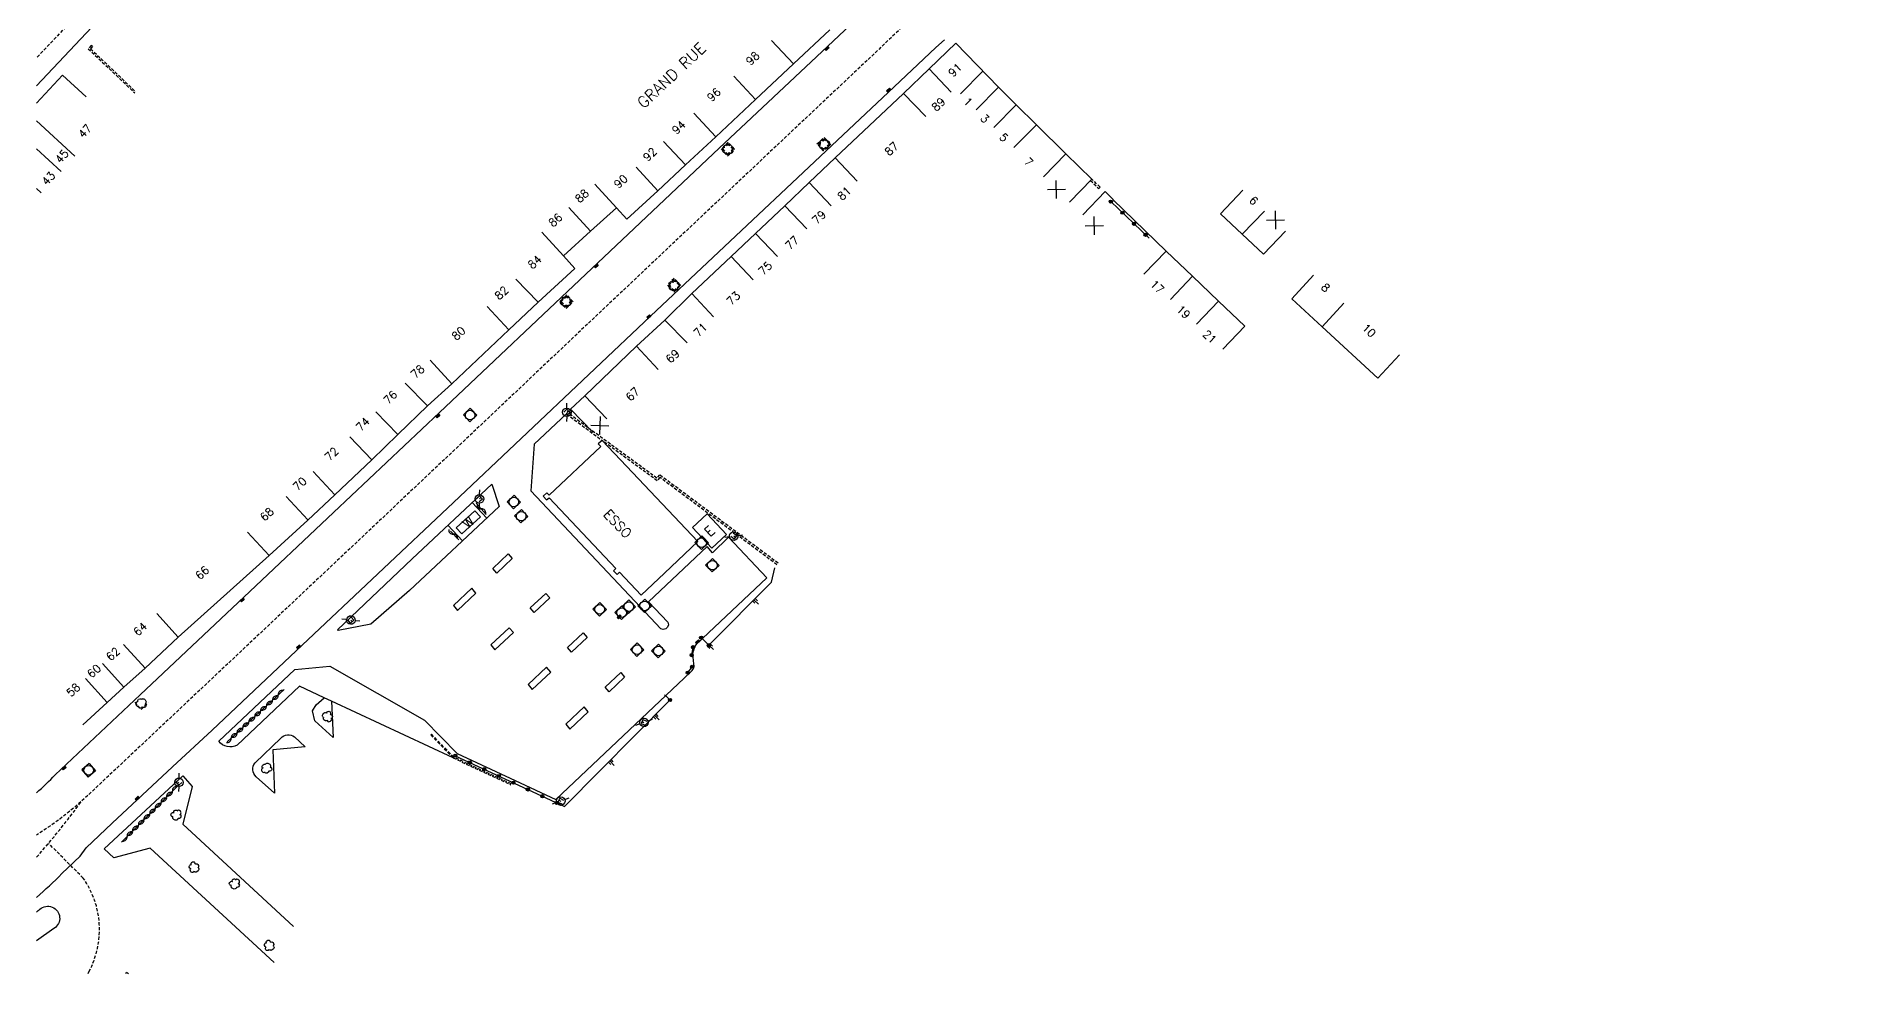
# Model space of a CAD drawing. Header units: millimetres. Extents: x 155999 to 157001, y 123000 to 124001.
# Drawn here: x 156000 to 156285.6, y 123000 to 123146.2 of the extents above; entities that cross this region are included whole.
import ezdxf
from ezdxf.enums import TextEntityAlignment as Align

# ---------------------------------------------------------------- set-up
doc = ezdxf.new("R2010")
doc.units = ezdxf.units.MM
doc.linetypes.add('DASHED', pattern=[0.75, 0.5, -0.25])
doc.layers.get('0').update_dxf_attribs({"linetype": 'CONTINUOUS'})
for name, color, linetype in [('W0001', 6, 'DASHED'), ('W0008', 7, 'CONTINUOUS'), ('W0017', 7, 'CONTINUOUS'), ('W0100', 7, 'CONTINUOUS'), ('W0112', 1, 'DASHED'), ('W0211', 2, 'CONTINUOUS'), ('W0300', 7, 'CONTINUOUS'), ('W0310', 3, 'CONTINUOUS'), ('W0322', 7, 'CONTINUOUS'), ('W0334', 7, 'CONTINUOUS'), ('W0400', 7, 'CONTINUOUS'), ('W0420', 7, 'CONTINUOUS'), ('W0471', 7, 'CONTINUOUS'), ('W0984', 7, 'CONTINUOUS'), ('W0989', 7, 'CONTINUOUS'), ('W0991', 7, 'CONTINUOUS'), ('W1102', 7, 'CONTINUOUS')]:
    doc.layers.add(name, color=color, linetype=linetype)
doc.styles.get("Standard").update_dxf_attribs({"font": 'romans.shx', "width": 0.85})

# ---------------------------------------------------------------- blocks, each defined once
blk = doc.blocks.new('T400')
for p, q in [((-0.15, 0.3), (0.15, 0.3)), ((-0.15, -0.25), (-0.15, 0.3)), ((-0.15, 0.15), (0.15, 0.15)), ((-0.15, 0), (0.15, 0)), ((0.15, 0.3), (0.15, -0.25)), ((-0.15, -0.15), (0.15, -0.15)), ((-0.15, -0.25), (-0.15, -0.3)), ((-0.15, -0.3), (0.15, -0.3)), ((0.15, -0.3), (0.15, -0.25))]:
    blk.add_line(p, q)
blk = doc.blocks.new('T300')
for p, q in [((-0.8, 0.51), (-0.86, 0.34)), ((-0.86, 0.34), (-0.86, 0.17)), ((-0.86, 0.17), (-0.74, 0.06)), ((-0.69, 0.63), (-0.8, 0.51)), ((-0.8, -0.06), (-0.74, 0.06)), ((-0.74, 0.06), (-0.69, 0.11)), ((-0.57, 0.69), (-0.69, 0.63)), ((-0.46, 0.69), (-0.57, 0.69)), ((-0.29, 0.63), (-0.46, 0.69)), ((-0.29, 0.63), (-0.17, 0.74)), ((-0.23, 0.57), (-0.29, 0.63)), ((-0.17, 0.74), (-0.06, 0.8)), ((-0.06, 0.8), (0.06, 0.8)), ((0.06, 0.8), (0.23, 0.74)), ((0.23, 0.74), (0.34, 0.63)), ((0.34, 0.63), (0.4, 0.51)), ((0.46, 0.46), (0.34, 0.46)), ((0.4, 0.51), (0.4, 0.46)), ((0.57, 0.4), (0.46, 0.46)), ((0.57, 0.4), (0.69, 0.29)), ((0.69, 0.29), (0.74, 0.17)), ((0.74, 0.06), (0.69, -0.17)), ((0.74, 0.17), (0.74, 0.06)), ((-0.8, -0.17), (-0.8, -0.06)), ((-0.8, -0.23), (-0.8, -0.17)), ((-0.74, -0.34), (-0.8, -0.23)), ((-0.69, -0.4), (-0.74, -0.34)), ((-0.51, -0.46), (-0.69, -0.4)), ((-0.4, -0.46), (-0.51, -0.46)), ((-0.4, -0.46), (-0.34, -0.46)), ((-0.34, -0.46), (-0.34, -0.4)), ((-0.34, -0.51), (-0.34, -0.46)), ((-0.29, -0.63), (-0.34, -0.51)), ((-0.17, -0.74), (-0.29, -0.63)), ((-0.06, -0.8), (-0.17, -0.74)), ((0.06, -0.8), (-0.06, -0.8)), ((0.17, -0.74), (0.06, -0.8)), ((0.23, -0.69), (0.17, -0.74)), ((0.29, -0.46), (0.23, -0.46)), ((0.29, -0.63), (0.23, -0.69)), ((0.46, -0.4), (0.29, -0.46)), ((0.34, -0.51), (0.29, -0.63)), ((0.34, -0.51), (0.34, -0.46)), ((0.57, -0.34), (0.46, -0.4)), ((0.63, -0.29), (0.57, -0.34)), ((0.69, -0.17), (0.63, -0.29))]:
    blk.add_line(p, q)
blk = doc.blocks.new('T420')
for p, q in [((0.75, 0.75), (-0.75, 0.75)), ((-0.75, 0.75), (-0.75, -0.75)), ((0.75, 0.75), (0.75, -0.75)), ((0.75, -0.75), (-0.75, -0.75))]:
    blk.add_line(p, q)
blk.add_ellipse((0, 0), major_axis=(-0.53, 0.53), ratio=1, start_param=3.926991, end_param=10.210176)
blk = doc.blocks.new('T471')
for p, q in [((-0.333334, 0.333334), (-0.333334, -0.333334)), ((-0.333334, 0.333334), (0.333334, 0.333334)), ((-0.333334, 0), (0, 0)), ((0.500001, 0.500001), (1.000002, 1.000002)), ((-0.500001, -0.500001), (-1.000002, -1.000002)), ((-0.333334, -0.333334), (0.333334, -0.333334))]:
    blk.add_line(p, q)
blk.add_ellipse((0, 0), major_axis=(0.471405, 0.471405), ratio=1, start_param=5.4977871438, end_param=11.780972451)
blk = doc.blocks.new('t322o')
at = {"color": 0, "linetype": 'Continuous'}
for radius in [0.25, 0.15]:
    blk.add_circle((0, 0), radius, dxfattribs=at)
blk = doc.blocks.new('t211o')
at = {"color": 0, "linetype": 'Continuous'}
for p, q in [((-0.29, 0.5), (-0.29, 0)), ((0, 1), (0, 0)), ((0.29, 0.5), (0.29, 0))]:
    blk.add_line(p, q, dxfattribs=at)
blk = doc.blocks.new('t991o')
at = {"color": 0, "linetype": 'Continuous'}
for p, q in [((-1, 1), (1, -1)), ((-1, -1), (1, 1))]:
    blk.add_line(p, q, dxfattribs=at)
blk = doc.blocks.new('t310o')
at = {"color": 0, "linetype": 'Continuous'}
for centre, start, end in [((-0.5, 0.38), 216.8699, 323.1304), ((0.5, -0.37), 36.8699, 143.1303)]:
    blk.add_arc(centre, 0.625, start, end, dxfattribs=at)

msp = doc.modelspace()

# ---------------------------------------------------------------- linework, layer by layer
at = {"layer": 'W0001', "flags": 128}
msp.add_lwpolyline([(156477.27, 123550.54), (156463.49, 123540), (156454.28, 123523.16), (156427.01, 123504.23), (156423.01, 123499.83), (156409.83, 123489.86), (156365.43, 123460.05), (156354.18, 123452.4), (156267.29, 123393.03), (156263.27, 123390.85), (156217.65, 123358.19), (156200.23, 123344.79), (156157.22, 123308.52), (156142.61, 123295.51), (156135.51, 123284.91), (156123.78, 123270.61), (156107.84, 123254.18), (156104.57, 123251.61), (156077.02, 123222.35), (156058.5, 123204.04), (156045.76, 123190.27), (156025.71, 123170.05), (156000, 123142.92)], dxfattribs=at)
for points in [[(156144.41, 123156.42), (156141.8, 123153.95), (156127.52, 123140.45), (156110.62, 123124.54), (156090.73, 123105.79), (156066.95, 123083.3), (156050.37, 123067.66), (156036.38, 123054.48), (156020.17, 123039.21), (156007.03, 123026.87, -0.038866), (156000, 123021.59)], [(156000, 123018.15, 0.023243), (156007.03, 123026.87)]]:
    msp.add_lwpolyline(points, format="xyb", dxfattribs=at)
at = {"layer": 'W0001'}
msp.add_lwpolyline([(156008.05, 123000), (156008.18, 123000.26, 0.283024), (156007.28, 123014.89), (156001.86, 123020.3)], format="xyb", dxfattribs=at)
at = {"layer": 'W0008', "flags": 128}
msp.add_lwpolyline([(156138.52, 123183.07, 0.0089), (156130.2, 123188.59, 0.0029), (156126.16, 123191.07), (156111.22, 123200.24, 0.0056), (156108.42, 123201.9, 0.0122), (156093.95, 123210.17), (156078.7, 123218.09, 0.1037), (156077.1, 123218.6, 0.2108), (156075.66, 123218.19), (156066.62, 123209.16, 0.1564), (156066.05, 123208.01, 0.0391), (156066.02, 123207.37, -0.0771), (156065.97, 123206.37, -0.1314), (156065.35, 123205.38), (156041.13, 123181.62, 0.0035), (156035.92, 123176.47, 0.0063), (156025.03, 123165.11), (156000, 123138.57, -0.0323)], format="xyb", dxfattribs=at)
at = {"layer": 'W0008'}
for points in [[(156000, 123028.19, 0.019614), (156002.91, 123031.02), (156016.16, 123043.47), (156032.36, 123058.74), (156046.36, 123071.92), (156062.93, 123087.56), (156086.71, 123110.04), (156106.61, 123128.8), (156123.5, 123144.71), (156139.64, 123159.95), (156142.36, 123159.78), (156144.62, 123161.87), (156144.31, 123164.38), (156149.55, 123169.36, 0.30982), (156149.61, 123173.49, 0.055335), (156138.52, 123183.07)], [(156000, 123011.87, 0.015201), (156003.96, 123015.57), (156006.81, 123018.32), (156007.76, 123019.61), (156011.8, 123023.44), (156021.25, 123032.24), (156027.41, 123037.98), (156041.47, 123051.22), (156065.09, 123073.52)], [(156000.51, 123010.02, -1.089632), (156002.72, 123007.03), (156000, 123005.08, -0.063921)]]:
    msp.add_lwpolyline(points, format="xyb", dxfattribs=at)
msp.add_lwpolyline([(156141.78, 123145.71), (156140.42, 123144.53), (156132.98, 123137.52), (156096.83, 123103.46), (156065.09, 123073.52)], dxfattribs=at)
at = {"layer": 'W0017'}
msp.add_line((156168.09, 123120.78), (156176.41, 123112.75), dxfattribs=at)
at = {"layer": 'W0100'}
for points in [[(156123.87, 123147.29), (156118.22, 123141.98), (156112.29, 123136.4), (156106.06, 123130.6), (156101.34, 123126.23), (156097.01, 123122.14), (156092.18, 123117.73), (156090.57, 123119.52), (156086.51, 123115.84), (156082.28, 123112), (156084.06, 123110.04), (156078.32, 123104.77), (156073.78, 123100.44), (156064.84, 123092.04), (156061.04, 123088.57), (156056.44, 123084.1), (156052.37, 123080.15), (156046.6, 123074.69), (156042.34, 123070.77), (156036.34, 123065.22), (156022.13, 123052.46), (156016.98, 123047.67), (156013.63, 123044.66), (156011, 123042.29), (156007.2, 123038.82), (156007.2, 123038.82)], [(156143.55, 123145.18), (156139.38, 123141.21), (156135.39, 123137.33), (156124.74, 123127.32), (156120.67, 123123.47), (156116.84, 123119.83), (156112.27, 123115.51), (156108.46, 123111.9), (156102.33, 123106.15), (156098.1, 123101.99), (156093.7, 123097.93), (156085.62, 123090.16), (156083.39, 123088.06), (156086.86, 123084.46)], [(156161.31, 123120.41), (156164.79, 123124), (156160.73, 123127.93), (156156.15, 123132.47), (156153.01, 123135.6), (156150.25, 123138.34), (156143.55, 123145.18)], [(156168.13, 123120.82), (156166.86, 123122.03), (156163.41, 123118.41)], [(156209.47, 123092.89), (156200.8, 123100.95), (156196.02, 123105.32)], [(156212.87, 123096.56), (156209.47, 123092.89)], [(156092.13, 123079.17), (156088.32, 123083.2), (156087.73, 123082.64), (156088.1, 123082.25), (156080.06, 123074.64), (156079.69, 123075.02), (156079.11, 123074.48), (156079.65, 123073.9), (156080.03, 123074.26), (156090.49, 123063.21), (156090.11, 123062.85), (156090.65, 123062.27), (156091.04, 123062.63), (156094.41, 123059.06), (156098.04, 123062.5)]]:
    msp.add_lwpolyline(points, dxfattribs=at)
at = {"layer": 'W0100', "flags": 128}
for points in [[(156000, 123135.85), (156004.07, 123140.2), (156007.74, 123136.81), (156007.74, 123136.81)], [(156195.03, 123115.88), (156191.59, 123112.29), (156188.29, 123115.37), (156184.89, 123118.59), (156188.4, 123122.24)], [(156172.95, 123109.14), (156176.41, 123112.75), (156180.52, 123108.82), (156184.6, 123104.95), (156188.71, 123101.05), (156185.28, 123097.42)], [(156196.02, 123105.32), (156199.4, 123109)], [(156098.04, 123062.5), (156103.25, 123067.44), (156092.13, 123079.17)]]:
    msp.add_lwpolyline(points, dxfattribs=at)
at = {"layer": 'W0100'}
for points in [[(156065.53, 123069.55), (156068.42, 123072.23), (156069.31, 123071.27), (156066.43, 123068.6)], [(156102.44, 123069.58), (156104.71, 123071.72), (156107.74, 123068.51), (156105.47, 123066.37)]]:
    msp.add_lwpolyline(points, close=True, dxfattribs=at)
at = {"layer": 'W0112'}
for p, q in [((156008.55, 123144.85), (156008.08, 123144.33)), ((156008.08, 123144.33), (156015.32, 123137.43)), ((156008.74, 123144.68), (156008.43, 123144.34)), ((156008.43, 123144.34), (156015.49, 123137.61)), ((156008.74, 123144.68), (156008.55, 123144.85))]:
    msp.add_line(p, q, dxfattribs=at)
for points in [[(156123.01, 123130.5), (156124.04, 123129.43), (156122.92, 123128.41), (156121.88, 123129.48)], [(156123, 123130.29), (156123.83, 123129.44), (156122.92, 123128.62), (156122.1, 123129.47)], [(156106.9, 123128.69), (156107.91, 123127.6), (156109.02, 123128.65), (156108, 123129.75)], [(156107.11, 123128.69), (156107.92, 123127.81), (156108.81, 123128.65), (156108, 123129.53)], [(156100.6, 123107.39), (156099.59, 123108.49), (156098.51, 123107.45), (156099.52, 123106.35)], [(156100.4, 123107.4), (156099.59, 123108.28), (156098.72, 123107.45), (156099.53, 123106.56)], [(156081.72, 123104.86), (156082.71, 123103.81), (156083.8, 123104.84), (156082.81, 123105.9)], [(156081.93, 123104.86), (156082.72, 123104.02), (156083.59, 123104.85), (156082.8, 123105.69)]]:
    msp.add_lwpolyline(points, close=True, dxfattribs=at)
for points in [[(156164.58, 123123.79), (156165.89, 123122.53), (156166.1, 123122.75), (156164.79, 123124)], [(156083.46, 123087.99), (156082.78, 123087.33), (156088.32, 123083.2)], [(156083.67, 123087.77), (156083.24, 123087.36), (156086.16, 123085.18)], [(156115.81, 123064.03), (156097.27, 123077.85), (156096.87, 123077.31), (156086.27, 123085.07)], [(156115.63, 123063.79), (156097.33, 123077.43), (156096.93, 123076.89), (156088.32, 123083.2)], [(156015.32, 123042.32), (156016.32, 123041.2), (156017.44, 123042.24)], [(156074.13, 123029.58), (156065.14, 123033.75), (156061.67, 123037.34), (156061.56, 123037.23), (156065.05, 123033.63), (156074.07, 123029.44)], [(156013.93, 123000), (156014.02, 123000.17), (156014.37, 123000)]]:
    msp.add_lwpolyline(points, dxfattribs=at)
at = {"layer": 'W0211'}
for points in [[(156104.99, 123051.25), (156114.76, 123061.05), (156115.28, 123063.29)], [(156082.47, 123026.05), (156098.93, 123042.68)]]:
    msp.add_lwpolyline(points, dxfattribs=at)
at = {"layer": 'W0310'}
for points in [[(156068.63, 123073.42), (156070.23, 123071.65)], [(156065.93, 123067.67), (156064.66, 123069.01)], [(156038.67, 123044.33), (156029.78, 123036.16)], [(156013.24, 123020.49), (156022.25, 123029.47)]]:
    msp.add_lwpolyline(points, dxfattribs=at)
at = {"layer": 'W0322', "flags": 128}
msp.add_lwpolyline([(156167.78, 123120.47), (156173.76, 123114.76)], dxfattribs=at)
at = {"layer": 'W0322'}
for points in [[(156102.31, 123049.69), (156102.53, 123050.91)], [(156103.78, 123052.41), (156104.99, 123051.25)], [(156101.7, 123046.94), (156102.39, 123047.88)], [(156098.93, 123042.68), (156098.08, 123043.47)], [(156065.39, 123033.98), (156082.47, 123026.05)]]:
    msp.add_lwpolyline(points, dxfattribs=at)
at = {"layer": 'W0334'}
for points in [[(156082.78, 123087.33), (156077.71, 123082.59), (156077.17, 123075.33), (156093.43, 123058.13)], [(156070.33, 123071.05), (156068.03, 123073.5)], [(156066.52, 123067.51), (156064.24, 123069.95)], [(156046.07, 123042.49), (156044.89, 123043.02)], [(156037.13, 123001.72), (156017.75, 123019.56), (156012.04, 123018.03), (156010.53, 123019.45), (156022.82, 123030.82), (156024.32, 123029.18), (156022.82, 123023.27), (156040.13, 123007.34)]]:
    msp.add_lwpolyline(points, dxfattribs=at)
for points in [[(156071.1, 123076.37), (156072.27, 123072.86), (156058.22, 123059.79), (156052.2, 123054.49), (156047.09, 123053.54), (156047, 123053.65), (156058.64, 123064.71)], [(156071.24, 123063.2), (156073.67, 123065.48), (156074.3, 123064.76), (156071.87, 123062.49)], [(156065.73, 123056.66), (156068.6, 123059.35), (156067.96, 123060.12), (156065.09, 123057.43)], [(156077.11, 123057.04), (156079.54, 123059.32), (156080.16, 123058.61), (156077.73, 123056.33)], [(156071.59, 123050.5), (156074.46, 123053.19), (156073.82, 123053.96), (156070.95, 123051.28)], [(156082.94, 123050.87), (156085.37, 123053.14), (156085.99, 123052.43), (156083.56, 123050.15)], [(156077.42, 123044.33), (156080.29, 123047.01), (156079.65, 123047.78), (156076.78, 123045.1)], [(156088.79, 123044.68), (156091.22, 123046.96), (156091.84, 123046.24), (156089.41, 123043.97)], [(156083.27, 123038.14), (156086.14, 123040.83), (156085.5, 123041.6), (156082.63, 123038.91)]]:
    msp.add_lwpolyline(points, close=True, dxfattribs=at)
for points in [[(156074.76, 123030.1), (156081.09, 123027.14), (156102.13, 123047.01, 0.290178), (156102.67, 123048.33), (156102.51, 123049.87, -0.141061), (156103.11, 123051.42), (156114.07, 123061.75), (156108.07, 123068.09), (156105.56, 123065.67), (156104.72, 123066.62), (156095.57, 123057.98), (156098.57, 123054.81), (156098.7, 123054.39), (156098.55, 123054.06), (156098.25, 123053.77), (156097.84, 123053.66), (156097.51, 123053.81), (156093.43, 123058.13)], [(156065.05, 123033.63), (156046.07, 123042.49), (156046.33, 123036.81), (156043.46, 123039.41), (156043.07, 123040.97), (156043.68, 123041.93), (156044.89, 123043.02), (156041.06, 123044.83), (156031.31, 123035.65, -0.368993), (156028.45, 123036.23), (156040.35, 123047.46), (156045.82, 123047.96), (156060.59, 123039.51), (156065.68, 123034.32), (156074.76, 123030.1)], [(156000, 123009.58, 0.001826), (156000.51, 123010.02)]]:
    msp.add_lwpolyline(points, format="xyb", dxfattribs=at)
at = {"layer": 'W0334', "flags": 128}
msp.add_lwpolyline([(156038.13, 123036.71, -0.387643), (156040.28, 123036.91), (156041.93, 123035.36), (156036.88, 123034.9), (156037.15, 123028.12), (156034.3, 123030.7, -0.405943), (156034.12, 123032.88)], format="xyb", close=True, dxfattribs=at)
at = {"layer": 'W1102'}
for p, q in [((156114.79, 123145.62), (156118.22, 123141.98)), ((156108.88, 123140.06), (156112.29, 123136.4)), ((156142.82, 123137.58), (156139.38, 123141.21)), ((156144.27, 123137.3), (156147.8, 123140.84)), ((156138.88, 123133.75), (156135.39, 123137.33)), ((156146.73, 123134.8), (156150.25, 123138.34)), ((156149.49, 123132.05), (156153.01, 123135.6)), ((156005.96, 123127.58), (156000, 123133.08)), ((156102.66, 123134.27), (156106.06, 123130.6)), ((156097.91, 123129.87), (156101.34, 123126.23)), ((156152.63, 123128.93), (156156.15, 123132.47)), ((156003.84, 123125.16), (156000, 123128.7)), ((156128.16, 123123.68), (156124.74, 123127.32)), ((156157.25, 123124.33), (156160.73, 123127.93)), ((156093.64, 123125.84), (156097.01, 123122.14)), ((156000.73, 123121.83), (156000, 123122.5)), ((156087.19, 123123.21), (156090.57, 123119.52)), ((156124.11, 123119.84), (156120.67, 123123.47)), ((156083.14, 123119.53), (156086.51, 123115.84)), ((156120.28, 123116.21), (156116.84, 123119.83)), ((156191.77, 123119), (156188.29, 123115.37)), ((156078.91, 123115.69), (156082.28, 123112)), ((156115.71, 123111.88), (156112.27, 123115.51)), ((156111.91, 123108.27), (156108.46, 123111.9)), ((156074.87, 123108.39), (156078.32, 123104.77)), ((156180.52, 123108.82), (156177.07, 123105.2)), ((156105.74, 123102.5), (156102.33, 123106.15)), ((156184.6, 123104.95), (156181.16, 123101.32)), ((156204.18, 123104.62), (156200.8, 123100.95)), ((156070.35, 123104.08), (156073.78, 123100.44)), ((156101.6, 123098.42), (156098.1, 123101.99)), ((156061.47, 123095.73), (156064.84, 123092.04)), ((156097.1, 123094.26), (156093.7, 123097.93)), ((156057.55, 123092.15), (156061.04, 123088.57)), ((156089.08, 123086.55), (156085.62, 123090.16)), ((156052.96, 123087.68), (156056.44, 123084.1)), ((156048.94, 123083.78), (156052.37, 123080.15)), ((156043.21, 123078.37), (156046.6, 123074.69)), ((156038.96, 123074.46), (156042.35, 123070.78)), ((156032.95, 123068.9), (156036.34, 123065.22)), ((156018.79, 123056.18), (156022.13, 123052.46)), ((156013.58, 123051.33), (156016.98, 123047.67)), ((156010.29, 123048.38), (156013.63, 123044.66)), ((156007.66, 123046.01), (156011, 123042.29))]:
    msp.add_line(p, q, dxfattribs=at)

# ---------------------------------------------------------------- block references
at = {"layer": 'W0211'}
for p, rotation in [((156112.04, 123058.33), 225.100687236183), ((156104.99, 123051.25), 225.100687236183), ((156096.54, 123040.26), 225.3036568939), ((156089.51, 123033.16), 225.3036568939)]:
    msp.add_blockref('t211o', p, dxfattribs=dict(at, rotation=rotation))
at = {"layer": 'W0300'}
for p, rotation in [((156122.96, 123129.39), 223.318627696731), ((156108.03, 123128.64), 43.58843086520289), ((156099.49, 123107.31), 223.29431367522), ((156082.71, 123104.86), 43.532167453987), ((156016.44, 123042.16), 43.1609320608216), ((156045.39, 123040.16), 154.719492655012), ((156035.98, 123032.08), 66.8246009415527), ((156021.77, 123024.67), 255.838725396687), ((156024.63, 123016.45), 319.648728856597), ((156030.89, 123013.92), 255.838725396687), ((156036.37, 123004.23), 319.648728856597)]:
    msp.add_blockref('T300', p, dxfattribs=dict(at, rotation=rotation))
at = {"layer": 'W0310'}
for p, rotation in [((156069.47, 123072.5), 312.117961919378), ((156065.07, 123068.58), 133.459997139233), ((156037.75, 123043.48), 222.5839576333789), ((156034.99, 123040.94), 222.5839576333789), ((156035.91, 123041.79), 222.5839576333789), ((156036.83, 123042.64), 222.5839576333789), ((156032.23, 123038.41), 222.5839576333789), ((156033.15, 123039.25), 222.5839576333789), ((156034.07, 123040.1), 222.5839576333789), ((156030.38, 123036.72), 222.5839576333789), ((156031.31, 123037.56), 222.5839576333789), ((156019.44, 123026.67), 44.91302850843739), ((156020.32, 123027.55), 44.91302850843739), ((156021.21, 123028.43), 44.91302850843739), ((156016.78, 123024.02), 44.91302850843739), ((156017.67, 123024.9), 44.91302850843739), ((156018.55, 123025.79), 44.91302850843739), ((156014.13, 123021.37), 44.91302850843739), ((156015.01, 123022.26), 44.91302850843739), ((156015.9, 123023.14), 44.91302850843739)]:
    msp.add_blockref('t310o', p, dxfattribs=dict(at, rotation=rotation))
at = {"layer": 'W0322'}
for p, rotation in [((156167.78, 123120.47), 316.3043476890158), ((156169.59, 123118.74), 316.3043476890158), ((156171.39, 123117.02), 316.3043476890158), ((156173.2, 123115.29), 316.3043476890158), ((156103.78, 123052.41), 316.005681086274), ((156102.31, 123049.69), 79.69061122803632), ((156102.53, 123050.91), 79.69061122803632), ((156104.99, 123051.25), 316.005681086274), ((156101.7, 123046.94), 53.56715745697911), ((156102.39, 123047.88), 53.56715745697911), ((156098.93, 123042.68), 137.277273488609), ((156065.39, 123033.98), 335.09306357391), ((156067.66, 123032.93), 335.09306357391), ((156069.92, 123031.88), 335.09306357391), ((156072.19, 123030.82), 335.09306357391), ((156074.46, 123029.77), 335.09306357391), ((156076.73, 123028.72), 335.09306357391), ((156078.99, 123027.66), 335.09306357391), ((156081.26, 123026.61), 335.09306357391)]:
    msp.add_blockref('t322o', p, dxfattribs=dict(at, rotation=rotation))
at = {"layer": 'W0400'}
for p, rotation in [((156123.45, 123144.39), 133.2925950364766), ((156133.08, 123137.86), 313.318627696731), ((156087.41, 123110.44), 133.3989078224201), ((156095.61, 123102.51), 313.29431367522), ((156062.67, 123087.03), 133.3327219911724), ((156032.11, 123058.3), 133.297280208771), ((156090.98, 123055.66), 133.502614069), ((156040.92, 123050.98), 133.2758773968618), ((156103.25, 123051.75), 311.9618965112389), ((156004.29, 123032.06), 130.086809293643), ((156015.73, 123027.31), 132.9604706831649)]:
    msp.add_blockref('T400', p, dxfattribs=dict(at, rotation=rotation))
at = {"layer": 'W0420'}
for p, rotation in [((156067.71, 123087.15), 43.3327219911724), ((156074.54, 123073.58), 223.103659121646), ((156075.68, 123071.37), 223.103659121646), ((156103.86, 123067.23), 133.502614069), ((156105.54, 123063.72), 133.502614069), ((156094.96, 123057.37), 133.502614069), ((156087.94, 123056.83), 133.502614069), ((156091.38, 123056.3), 133.502614069), ((156092.49, 123057.26), 133.502614069), ((156093.79, 123050.53), 133.502614069), ((156097.12, 123050.34), 133.502614069), ((156008.14, 123031.71), 40.086809293643)]:
    msp.add_blockref('T420', p, dxfattribs=dict(at, rotation=rotation))
at = {"layer": 'W0471'}
for p, rotation in [((156082.8, 123087.58), 224.31288778921), ((156069.16, 123074.06), 223.103659121646), ((156108.87, 123068.25), 143.303534602395), ((156049.09, 123055.16), 130.348385544706), ((156094.86, 123039.19), 334.961982311823), ((156022.24, 123029.83), 42.9604706831649), ((156081.86, 123026.9), 334.961982311823)]:
    msp.add_blockref('T471', p, dxfattribs=dict(at, rotation=rotation))
at = {"layer": 'W0991'}
for p, rotation in [((156159.27, 123122.38), 45.9449534713432), ((156193.47, 123117.6), 315.890504373865), ((156165.2, 123116.71), 46.39226620018093), ((156087.97, 123085.51), 313.2859113957394)]:
    msp.add_blockref('t991o', p, dxfattribs=dict(at, rotation=rotation))

# ---------------------------------------------------------------- texts
at = {"layer": 'W0984'}
for s, rotation, p in [('W', 42.9841, (156067.42, 123070.41)), ('ESSO', 313.44, (156090.76, 123070.19)), ('E', 43.2991, (156105.09, 123069.05))]:
    msp.add_text(s, height=1.5, rotation=rotation, dxfattribs=at).set_placement(p, align=Align.MIDDLE)
at = {"layer": 'W0989'}
msp.add_text('GRAND RUE', height=1.75, rotation=43.3723, dxfattribs=at).set_placement((156099.16, 123140.18), align=Align.MIDDLE)
at = {"layer": 'W0991'}
for s, rotation, p in [('98', 43.2374, (156111.84, 123142.84)), ('91', 43.3941, (156143.46, 123141.02)), ('96', 42.9774, (156105.77, 123137.17)), ('89', 44.2285, (156140.85, 123135.66)), ('1', 314.4697, (156145.49, 123136.06)), ('94', 42.7822, (156100.29, 123132.07)), ('3', 315.1457, (156148.1, 123133.44)), ('47', 46.9436, (156007.55, 123131.48)), ('5', 315.1545, (156151.06, 123130.49)), ('45', 48.8085, (156003.95, 123127.55)), ('92', 43.3618, (156095.78, 123127.85)), ('87', 43.2217, (156133.52, 123128.71)), ('7', 315.1829, (156154.93, 123126.64)), ('43', 46.8976, (156001.86, 123124.09)), ('90', 42.4277, (156091.23, 123123.63)), ('88', 42.2384, (156085.17, 123121.37)), ('81', 43.4073, (156126.14, 123121.76)), ('86', 42.2384, (156081.02, 123117.61)), ('79', 43.4949, (156122.19, 123118.02)), ('6', 316.5606, (156190.09, 123120.62)), ('77', 43.4356, (156117.99, 123114.04)), ('84', 42.4277, (156077.79, 123111.05)), ('75', 43.5119, (156113.81, 123110.07)), ('82', 43.6546, (156072.61, 123106.23)), ('17', 316.2465, (156175.01, 123107.17)), ('8', 316.5606, (156201.32, 123107.05)), ('73', 43.1306, (156108.83, 123105.38)), ('71', 44.5171, (156103.67, 123100.46)), ('19', 316.5424, (156179.12, 123103.25)), ('80', 43.2291, (156065.91, 123099.91)), ('21', 316.5606, (156183.22, 123099.37)), ('10', 316.5606, (156208.09, 123100.36)), ('69', 42.7724, (156099.35, 123096.34)), ('78', 42.3716, (156059.51, 123093.94)), ('76', 44.2194, (156055.25, 123089.92)), ('67', 43.8554, (156093.09, 123090.41)), ('74', 44.1565, (156050.95, 123085.73)), ('72', 43.3932, (156046.08, 123081.08)), ('70', 42.6352, (156041.09, 123076.41)), ('68', 42.734, (156035.96, 123071.68)), ('66', 41.9343, (156025.87, 123062.54)), ('64', 42.9168, (156016.18, 123053.76)), ('62', 41.9276, (156011.93, 123049.86)), ('60', 41.9964, (156008.97, 123047.2)), ('58', 42.486, (156005.74, 123044.26))]:
    msp.add_text(s, height=1.25, rotation=rotation, dxfattribs=at).set_placement(p, align=Align.MIDDLE)

doc.saveas('drawing.dxf')
